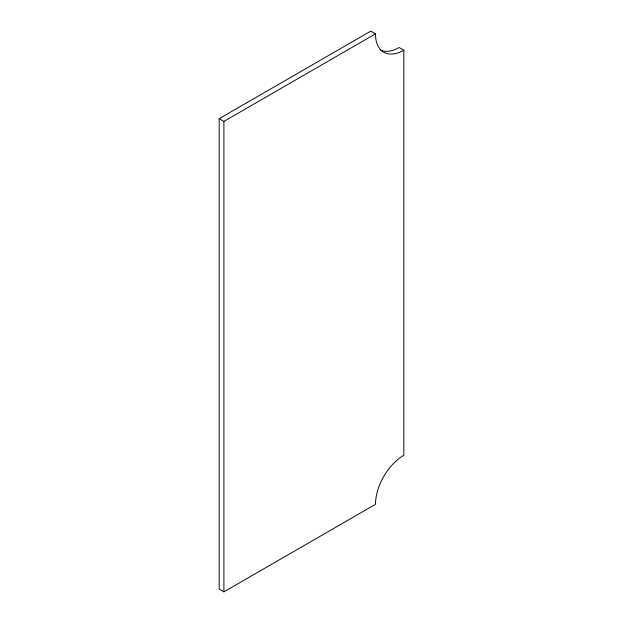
<?xml version="1.0" encoding="UTF-8"?>
<svg xmlns="http://www.w3.org/2000/svg" width="623" height="623" viewBox="0 0 623 623"><rect width="100%" height="100%" fill="white"/><g stroke="black" fill="none" stroke-linecap="round" stroke-linejoin="round"><path stroke-width="0.93" d="M219.179 118.666L370.763 31.15L375.482 33.876A40.067 23.137 -60 0 0 403.821 50.237L403.821 455.265A40.067 23.137 -60 0 0 375.482 504.334L223.906 591.85L219.179 589.124L219.179 118.666L223.906 121.392L375.482 33.876M403.821 50.237L399.094 47.512A40.067 23.137 -60 0 1 380.676 50.284M223.906 121.392L223.906 591.85"/></g></svg>
